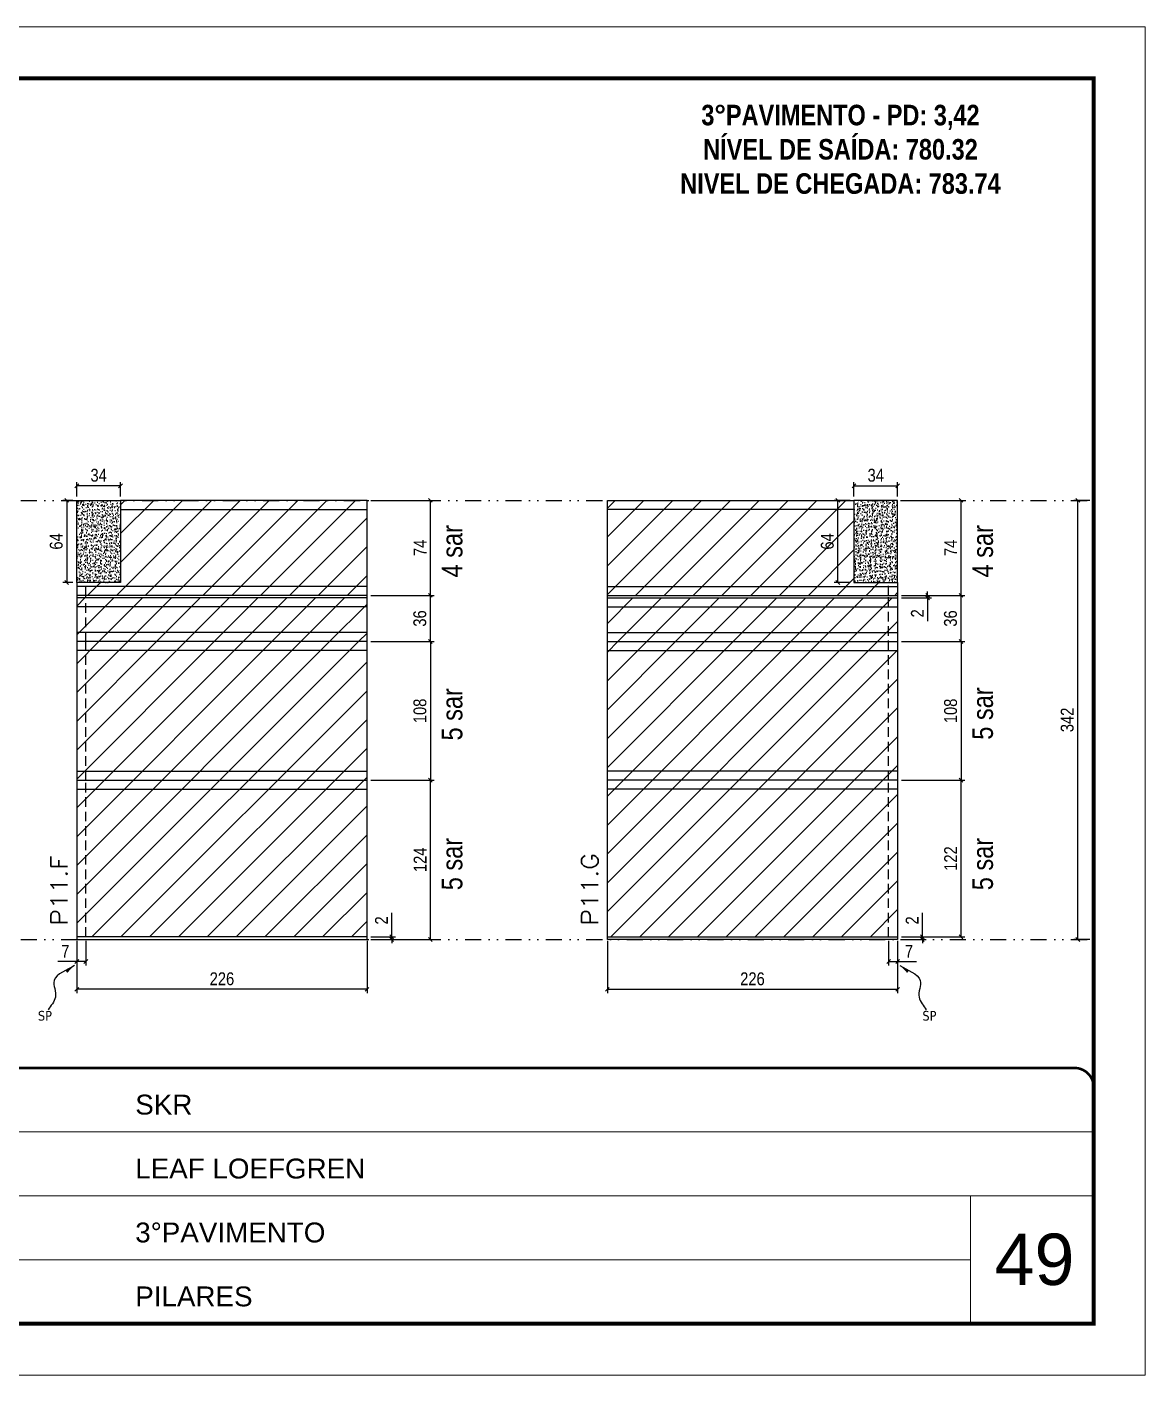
# Model space of a CAD drawing. Extents: x 14400 to 27878, y -21631 to 6985.
# Drawn here: x 15028 to 15898, y -7848 to -6798 of the extents above; entities that cross this region are included whole.
import ezdxf

# ---------------------------------------------------------------- set-up
doc = ezdxf.new("R2010")
doc.units = 0
for name, pattern in [('CONTINUO', [0]), ('DASHED', [0.75, 0.5, -0.25]), ('DIVIDE2', [0.625, 0.25, -0.125, 0, -0.125, 0, -0.125]), ('HIDDEN', [0.375, 0.25, -0.125])]:
    doc.linetypes.add(name, pattern=pattern)
for name, color, linetype, lineweight in [('CARIMBO', 255, 'Continuous', 9), ('Folhas', 255, 'Continuous', 9), ('Hachura', 251, 'Continuous', 9), ('SARRAFO DE PRESSAO', 251, 'DASHED', 9), ('Texto Seção', 7, 'Continuous', 15)]:
    doc.layers.add(name, color=color, linetype=linetype, lineweight=lineweight)
for name, color, linetype in [('COTA', 241, 'Continuous'), ('NOMENCLATURA', 7, 'Continuous'), ('Nível', 160, 'Continuous'), ('Painéis', 200, 'Continuous'), ('SARR_2.2x7', 40, 'Continuous'), ('Sarrafo de Pressão', 42, 'HIDDEN'), ('texto', 7, 'Continuous')]:
    doc.layers.add(name, color=color, linetype=linetype)
doc.styles.add('ARIAL', font='arial.ttf')
doc.styles.add('ARIAL_NARROW', font='ARIALN.TTF', dxfattribs={"height": 0.2})
doc.styles.add('COTA TECNICA', font='techl___.ttf', dxfattribs={"height": 10})
doc.styles.add('COTA TECNICA-50', font='techl___.ttf', dxfattribs={"height": 10})
doc.styles.add('REGUA-120', font='ROMANS.shx', dxfattribs={"height": 15})
doc.styles.add('ROMANC', font='techb___.ttf', dxfattribs={"height": 2.5})
doc.styles.get("Standard").update_dxf_attribs({"font": 'arial.ttf'})
doc.dimstyles.new('COTA PAINEL-50', dxfattribs={"dimtxt": 10, "dimasz": 3, "dimexe": 3, "dimexo": 3, "dimgap": 3, "dimtad": 1, "dimdec": 1, "dimzin": 12, "dimdsep": 46, "dimtxsty": 'COTA TECNICA-50', "dimblk1": 'OBLIQUE', "dimblk2": 'OBLIQUE', "dimsah": 1, "dimcen": 0.9, "dimclrd": 4, "dimclre": 4, "dimclrt": 240, "dimadec": 1, "dimazin": 3, "dimtfac": 1, "dimtdec": 1, "dimtmove": 0, "dimatfit": 3, "dimfxl": 1, "dimtolj": 1, "dimtzin": 12, "dimarcsym": 0})
doc.dimstyles.new('PAINEL', dxfattribs={"dimtxt": 10, "dimasz": 3, "dimexe": 3, "dimexo": 3, "dimgap": 3, "dimtad": 1, "dimdec": 1, "dimzin": 12, "dimdsep": 46, "dimtxsty": 'COTA TECNICA', "dimblk1": 'OBLIQUE', "dimblk2": 'OBLIQUE', "dimsah": 1, "dimcen": 0.9, "dimclrd": 4, "dimclre": 4, "dimclrt": 240, "dimadec": 1, "dimazin": 3, "dimtfac": 1, "dimtdec": 1, "dimtmove": 0, "dimatfit": 3, "dimfxl": 1, "dimtolj": 1, "dimtzin": 12, "dimarcsym": 0})
doc.dimstyles.get("Standard").update_dxf_attribs({"dimtxt": 0.18, "dimasz": 0.18, "dimexe": 0.18, "dimexo": 0.0625, "dimgap": 0.09, "dimtad": 0, "dimtih": 1, "dimtoh": 1, "dimdec": 4, "dimzin": 0, "dimdsep": 46, "dimtxsty": 'Standard', "dimcen": 0.09, "dimadec": 0, "dimazin": 0, "dimtfac": 1, "dimtdec": 4, "dimtofl": 0, "dimtmove": 0, "dimatfit": 3, "dimfxl": 1, "dimtolj": 1, "dimtzin": 0, "dimarcsym": 0})

# ---------------------------------------------------------------- blocks, each defined once
blk = doc.blocks.new('9999999999')
at = {"color": 30, "linetype": 'CONTINUO'}
for p, q in [((98564.6, 34379.6), (99584, 34379.6)), ((98564.6, 34329.8), (99488, 34329.8)), ((99584, 34329.8), (99488, 34329.8)), ((99488, 34329.8), (99488, 34230.2)), ((98564.6, 34280), (99488, 34280))]:
    blk.add_line(p, q, dxfattribs=at)
at = {"color": 30, "linetype": 'CONTINUO', "const_width": 2}
blk.add_lwpolyline([(99584, 34230.2), (99584, 34414.4, 0.414214), (99569, 34429.4), (98229, 34429.4, 0.414214), (98214, 34414.4), (98214, 34245.2, 0.414214), (98229, 34230.2), (99584, 34230.2)], format="xyb", dxfattribs=at)
at = {"layer": 'Folhas'}
blk.add_lwpolyline([(98139, 34190.2), (99624, 34190.2), (99624, 35240.2), (98139, 35240.2)], close=True, dxfattribs=at)
at = {"layer": 'Folhas', "color": 30, "const_width": 3}
blk.add_lwpolyline([(98214, 34230.2), (99584, 34230.2), (99584, 35200.2), (98214, 35200.2)], close=True, dxfattribs=at)
at = {"color": 7, "linetype": 'Continuous', "ltscale": 5, "style": 'ARIAL'}
for s, height, p in [('SKR', 15.48, (98837.7, 34393.1)), ('LEAF LOEFGREN', 15.483, (98837.7, 34343.3)), ('3°PAVIMENTO', 15.483, (98837.7, 34293.5)), ('PILARES', 15.48, (98837.7, 34243.7))]:
    blk.add_text(s, height=height, dxfattribs=at).set_placement(p)
blk = doc.blocks.new('_Oblique')
at = {"color": 0, "linetype": 'ByBlock', "lineweight": -2}
blk.add_line((-0.5, -0.5), (0.5, 0.5), dxfattribs=at)
blk = doc.blocks.new('*D1365')
at = {"layer": 'COTA', "color": 4, "lineweight": -2, "transparency": 16777216}
for p, q in [((15066.7, -7509.9), (15066.7, -7550.7)), ((15292.7, -7509.9), (15292.7, -7550.7)), ((15292.7, -7547.7), (15066.7, -7547.7))]:
    blk.add_line(p, q, dxfattribs=at)
at = {"layer": 'Defpoints', "color": 0, "transparency": 16777216}
for p in [(15066.7, -7506.9), (15292.7, -7506.9), (15066.7, -7547.7)]:
    blk.add_point(p, dxfattribs=at)
at = {"layer": 'COTA', "color": 4, "lineweight": -2, "transparency": 16777216, "xscale": 3, "yscale": 3, "zscale": 3, "rotation": 180}
blk.add_blockref('_Oblique', (15066.7, -7547.7), dxfattribs=at)
at = {"layer": 'COTA', "color": 4, "lineweight": -2, "transparency": 16777216, "xscale": 3, "yscale": 3, "zscale": 3}
blk.add_blockref('_Oblique', (15292.7, -7547.7), dxfattribs=at)
at = {"layer": 'COTA', "color": 240, "transparency": 16777216, "insert": (15179.7, -7539.6), "char_height": 10, "attachment_point": 5, "style": 'COTA TECNICA'}
blk.add_mtext('\\A1;226', dxfattribs=at)
blk = doc.blocks.new('*D1366')
at = {"layer": 'COTA', "color": 4, "lineweight": -2, "transparency": 16777216}
for p, q in [((15066.7, -7511.9), (15066.7, -7529.1)), ((15073.7, -7509.9), (15073.7, -7529.1)), ((15066.7, -7526.1), (15051.9, -7526.1)), ((15073.7, -7526.1), (15066.7, -7526.1))]:
    blk.add_line(p, q, dxfattribs=at)
at = {"layer": 'Defpoints', "color": 0, "transparency": 16777216}
for p in [(15073.7, -7506.9), (15066.7, -7508.9), (15066.7, -7526.1)]:
    blk.add_point(p, dxfattribs=at)
at = {"layer": 'COTA', "color": 4, "lineweight": -2, "transparency": 16777216, "xscale": 3, "yscale": 3, "zscale": 3, "rotation": 180}
blk.add_blockref('_Oblique', (15066.7, -7526.1), dxfattribs=at)
at = {"layer": 'COTA', "color": 4, "lineweight": -2, "transparency": 16777216, "xscale": 3, "yscale": 3, "zscale": 3}
blk.add_blockref('_Oblique', (15073.7, -7526.1), dxfattribs=at)
at = {"layer": 'COTA', "color": 240, "transparency": 16777216, "insert": (15057.8, -7518.1), "char_height": 10, "attachment_point": 5, "style": 'COTA TECNICA-50'}
blk.add_mtext('\\A1;7', dxfattribs=at)
blk = doc.blocks.new('*D1367')
at = {"layer": 'COTA', "color": 4, "lineweight": -2, "transparency": 16777216}
for p, q in [((15311.9, -7506.9), (15311.9, -7488.1)), ((15295.7, -7506.9), (15314.9, -7506.9)), ((15311.9, -7508.9), (15311.9, -7506.9)), ((15295.7, -7508.9), (15314.9, -7508.9)), ((15311.9, -7508.9), (15311.9, -7511.9))]:
    blk.add_line(p, q, dxfattribs=at)
at = {"layer": 'Defpoints', "color": 0, "transparency": 16777216}
for p in [(15292.7, -7506.9), (15292.7, -7508.9), (15311.9, -7508.9)]:
    blk.add_point(p, dxfattribs=at)
at = {"layer": 'COTA', "color": 4, "lineweight": -2, "transparency": 16777216, "xscale": 3, "yscale": 3, "zscale": 3}
for p, rotation in [((15311.9, -7506.9), 270), ((15311.9, -7508.9), 90)]:
    blk.add_blockref('_Oblique', p, dxfattribs=dict(at, rotation=rotation))
at = {"layer": 'COTA', "color": 240, "transparency": 16777216, "insert": (15303.9, -7494.1), "char_height": 10, "attachment_point": 5, "rotation": 90, "style": 'COTA TECNICA-50'}
blk.add_mtext('\\A1;2', dxfattribs=at)
blk = doc.blocks.new('*D1347')
at = {"layer": 'COTA', "color": 4, "linetype": 'ByBlock', "lineweight": -2, "transparency": 16777216}
for p, q in [((15295.7, -7384.9), (15345, -7384.9)), ((15342, -7508.9), (15342, -7384.9)), ((15295.7, -7508.9), (15345, -7508.9))]:
    blk.add_line(p, q, dxfattribs=at)
at = {"layer": 'Defpoints', "color": 0, "linetype": 'ByBlock', "transparency": 16777216}
for p in [(15292.7, -7384.9), (15342, -7384.9), (15292.7, -7508.9)]:
    blk.add_point(p, dxfattribs=at)
at = {"layer": 'COTA', "color": 4, "linetype": 'ByBlock', "lineweight": -2, "transparency": 16777216, "xscale": 3, "yscale": 3, "zscale": 3}
for p, rotation in [((15342, -7384.9), 90), ((15342, -7508.9), 270)]:
    blk.add_blockref('_Oblique', p, dxfattribs=dict(at, rotation=rotation))
at = {"layer": 'COTA', "color": 240, "linetype": 'ByBlock', "transparency": 16777216, "insert": (15334, -7446.9), "char_height": 10, "attachment_point": 5, "rotation": 90, "style": 'COTA TECNICA'}
blk.add_mtext('\\A1;124', dxfattribs=at)
blk = doc.blocks.new('*D1348')
at = {"layer": 'COTA', "color": 4, "linetype": 'ByBlock', "lineweight": -2, "transparency": 16777216}
for p, q in [((15295.7, -7384.9), (15345, -7384.9)), ((15342, -7508.9), (15342, -7384.9)), ((15295.7, -7508.9), (15345, -7508.9))]:
    blk.add_line(p, q, dxfattribs=at)
at = {"layer": 'Defpoints', "color": 0, "linetype": 'ByBlock', "transparency": 16777216}
for p in [(15292.7, -7384.9), (15342, -7384.9), (15292.7, -7508.9)]:
    blk.add_point(p, dxfattribs=at)
at = {"layer": 'COTA', "color": 4, "linetype": 'ByBlock', "lineweight": -2, "transparency": 16777216, "xscale": 3, "yscale": 3, "zscale": 3}
for p, rotation in [((15342, -7384.9), 90), ((15342, -7508.9), 270)]:
    blk.add_blockref('_Oblique', p, dxfattribs=dict(at, rotation=rotation))
at = {"layer": 'COTA', "color": 240, "linetype": 'ByBlock', "transparency": 16777216, "insert": (15334, -7446.9), "char_height": 10, "attachment_point": 5, "rotation": 90, "style": 'COTA TECNICA'}
blk.add_mtext('\\A1;124', dxfattribs=at)
blk = doc.blocks.new('*D1357')
at = {"layer": 'COTA', "color": 4, "lineweight": -2, "transparency": 16777216}
for p, q in [((15063.7, -7166.9), (15055.8, -7166.9)), ((15058.8, -7166.9), (15058.8, -7230.9)), ((15063.7, -7230.9), (15055.8, -7230.9))]:
    blk.add_line(p, q, dxfattribs=at)
at = {"layer": 'Defpoints', "color": 0, "transparency": 16777216}
for p in [(15066.7, -7166.9), (15058.8, -7230.9), (15066.7, -7230.9)]:
    blk.add_point(p, dxfattribs=at)
at = {"layer": 'COTA', "color": 4, "lineweight": -2, "transparency": 16777216, "xscale": 3, "yscale": 3, "zscale": 3}
for p, rotation in [((15058.8, -7166.9), 90), ((15058.8, -7230.9), 270)]:
    blk.add_blockref('_Oblique', p, dxfattribs=dict(at, rotation=rotation))
at = {"layer": 'COTA', "color": 240, "transparency": 16777216, "insert": (15050.7, -7198.9), "char_height": 10, "attachment_point": 5, "rotation": 90, "style": 'COTA TECNICA'}
blk.add_mtext('\\A1;64', dxfattribs=at)
blk = doc.blocks.new('*D1358')
at = {"layer": 'COTA', "color": 4, "lineweight": -2, "transparency": 16777216}
for p, q in [((15066.7, -7163.9), (15066.7, -7152.6)), ((15100.7, -7155.6), (15066.7, -7155.6)), ((15100.7, -7163.9), (15100.7, -7152.6))]:
    blk.add_line(p, q, dxfattribs=at)
at = {"layer": 'Defpoints', "color": 0, "transparency": 16777216}
for p in [(15066.7, -7155.6), (15066.7, -7166.9), (15100.7, -7166.9)]:
    blk.add_point(p, dxfattribs=at)
at = {"layer": 'COTA', "color": 4, "lineweight": -2, "transparency": 16777216, "xscale": 3, "yscale": 3, "zscale": 3, "rotation": 180}
blk.add_blockref('_Oblique', (15066.7, -7155.6), dxfattribs=at)
at = {"layer": 'COTA', "color": 4, "lineweight": -2, "transparency": 16777216, "xscale": 3, "yscale": 3, "zscale": 3}
blk.add_blockref('_Oblique', (15100.7, -7155.6), dxfattribs=at)
at = {"layer": 'COTA', "color": 240, "transparency": 16777216, "insert": (15083.7, -7147.4), "char_height": 10, "attachment_point": 5, "style": 'COTA TECNICA'}
blk.add_mtext('\\A1;34', dxfattribs=at)
blk = doc.blocks.new('*D1359')
at = {"layer": 'COTA', "color": 4, "lineweight": -2, "transparency": 16777216}
for p, q in [((15479.8, -7509.9), (15479.8, -7550.7)), ((15705.8, -7509.9), (15705.8, -7550.7)), ((15479.8, -7547.7), (15705.8, -7547.7))]:
    blk.add_line(p, q, dxfattribs=at)
at = {"layer": 'Defpoints', "color": 0, "transparency": 16777216}
for p in [(15479.8, -7506.9), (15705.8, -7506.9), (15705.8, -7547.7)]:
    blk.add_point(p, dxfattribs=at)
at = {"layer": 'COTA', "color": 4, "lineweight": -2, "transparency": 16777216, "xscale": 3, "yscale": 3, "zscale": 3, "rotation": 180}
blk.add_blockref('_Oblique', (15479.8, -7547.7), dxfattribs=at)
at = {"layer": 'COTA', "color": 4, "lineweight": -2, "transparency": 16777216, "xscale": 3, "yscale": 3, "zscale": 3}
blk.add_blockref('_Oblique', (15705.8, -7547.7), dxfattribs=at)
at = {"layer": 'COTA', "color": 240, "transparency": 16777216, "insert": (15592.8, -7539.6), "char_height": 10, "attachment_point": 5, "style": 'COTA TECNICA'}
blk.add_mtext('\\A1;226', dxfattribs=at)
blk = doc.blocks.new('*D1360')
at = {"layer": 'COTA', "color": 4, "lineweight": -2, "transparency": 16777216}
for p, q in [((15698.8, -7509.9), (15698.8, -7529.1)), ((15705.8, -7511.9), (15705.8, -7529.1)), ((15698.8, -7526.1), (15705.8, -7526.1)), ((15705.8, -7526.1), (15720.5, -7526.1))]:
    blk.add_line(p, q, dxfattribs=at)
at = {"layer": 'Defpoints', "color": 0, "transparency": 16777216}
for p in [(15698.8, -7506.9), (15705.8, -7508.9), (15705.8, -7526.1)]:
    blk.add_point(p, dxfattribs=at)
at = {"layer": 'COTA', "color": 4, "lineweight": -2, "transparency": 16777216, "xscale": 3, "yscale": 3, "zscale": 3, "rotation": 180}
blk.add_blockref('_Oblique', (15698.8, -7526.1), dxfattribs=at)
at = {"layer": 'COTA', "color": 4, "lineweight": -2, "transparency": 16777216, "xscale": 3, "yscale": 3, "zscale": 3}
blk.add_blockref('_Oblique', (15705.8, -7526.1), dxfattribs=at)
at = {"layer": 'COTA', "color": 240, "transparency": 16777216, "insert": (15714.7, -7518.1), "char_height": 10, "attachment_point": 5, "style": 'COTA TECNICA-50'}
blk.add_mtext('\\A1;7', dxfattribs=at)
blk = doc.blocks.new('*D1361')
at = {"layer": 'COTA', "color": 4, "lineweight": -2, "transparency": 16777216}
for p, q in [((15725.1, -7506.9), (15725.1, -7488.1)), ((15708.8, -7506.9), (15728.1, -7506.9)), ((15725.1, -7508.9), (15725.1, -7506.9)), ((15708.8, -7508.9), (15728.1, -7508.9)), ((15725.1, -7508.9), (15725.1, -7511.9))]:
    blk.add_line(p, q, dxfattribs=at)
at = {"layer": 'Defpoints', "color": 0, "transparency": 16777216}
for p in [(15705.8, -7506.9), (15705.8, -7508.9), (15725.1, -7508.9)]:
    blk.add_point(p, dxfattribs=at)
at = {"layer": 'COTA', "color": 4, "lineweight": -2, "transparency": 16777216, "xscale": 3, "yscale": 3, "zscale": 3}
for p, rotation in [((15725.1, -7506.9), 270), ((15725.1, -7508.9), 90)]:
    blk.add_blockref('_Oblique', p, dxfattribs=dict(at, rotation=rotation))
at = {"layer": 'COTA', "color": 240, "transparency": 16777216, "insert": (15717.1, -7494.1), "char_height": 10, "attachment_point": 5, "rotation": 90, "style": 'COTA TECNICA-50'}
blk.add_mtext('\\A1;2', dxfattribs=at)
blk = doc.blocks.new('*D1362')
at = {"layer": 'COTA', "color": 4, "lineweight": -2, "transparency": 16777216}
for p, q in [((15671.8, -7163.9), (15671.8, -7152.6)), ((15671.8, -7155.6), (15705.8, -7155.6)), ((15705.8, -7163.9), (15705.8, -7152.6))]:
    blk.add_line(p, q, dxfattribs=at)
at = {"layer": 'Defpoints', "color": 0, "transparency": 16777216}
for p in [(15705.8, -7155.6), (15671.8, -7166.9), (15705.8, -7166.9)]:
    blk.add_point(p, dxfattribs=at)
at = {"layer": 'COTA', "color": 4, "lineweight": -2, "transparency": 16777216, "xscale": 3, "yscale": 3, "zscale": 3, "rotation": 180}
blk.add_blockref('_Oblique', (15671.8, -7155.6), dxfattribs=at)
at = {"layer": 'COTA', "color": 4, "lineweight": -2, "transparency": 16777216, "xscale": 3, "yscale": 3, "zscale": 3}
blk.add_blockref('_Oblique', (15705.8, -7155.6), dxfattribs=at)
at = {"layer": 'COTA', "color": 240, "transparency": 16777216, "insert": (15688.8, -7147.4), "char_height": 10, "attachment_point": 5, "style": 'COTA TECNICA'}
blk.add_mtext('\\A1;34', dxfattribs=at)
blk = doc.blocks.new('*D1363')
at = {"layer": 'COTA', "color": 4, "lineweight": -2, "transparency": 16777216}
for p, q in [((15708.8, -7384.9), (15758.2, -7384.9)), ((15755.2, -7506.9), (15755.2, -7384.9)), ((15708.8, -7506.9), (15758.2, -7506.9))]:
    blk.add_line(p, q, dxfattribs=at)
at = {"layer": 'Defpoints', "color": 0, "transparency": 16777216}
for p in [(15705.8, -7384.9), (15755.2, -7384.9), (15705.8, -7506.9)]:
    blk.add_point(p, dxfattribs=at)
at = {"layer": 'COTA', "color": 4, "lineweight": -2, "transparency": 16777216, "xscale": 3, "yscale": 3, "zscale": 3}
for p, rotation in [((15755.2, -7384.9), 90), ((15755.2, -7506.9), 270)]:
    blk.add_blockref('_Oblique', p, dxfattribs=dict(at, rotation=rotation))
at = {"layer": 'COTA', "color": 240, "transparency": 16777216, "insert": (15747.1, -7445.9), "char_height": 10, "attachment_point": 5, "rotation": 90, "style": 'COTA TECNICA'}
blk.add_mtext('\\A1;122', dxfattribs=at)
blk = doc.blocks.new('*D1364')
at = {"layer": 'COTA', "color": 4, "lineweight": -2, "transparency": 16777216}
for p, q in [((15668.8, -7166.9), (15656.3, -7166.9)), ((15659.3, -7230.9), (15659.3, -7166.9)), ((15668.8, -7230.9), (15656.3, -7230.9))]:
    blk.add_line(p, q, dxfattribs=at)
at = {"layer": 'Defpoints', "color": 0, "transparency": 16777216}
for p in [(15659.3, -7166.9), (15671.8, -7166.9), (15671.8, -7230.9)]:
    blk.add_point(p, dxfattribs=at)
at = {"layer": 'COTA', "color": 4, "lineweight": -2, "transparency": 16777216, "xscale": 3, "yscale": 3, "zscale": 3}
for p, rotation in [((15659.3, -7166.9), 90), ((15659.3, -7230.9), 270)]:
    blk.add_blockref('_Oblique', p, dxfattribs=dict(at, rotation=rotation))
at = {"layer": 'COTA', "color": 240, "transparency": 16777216, "insert": (15651.1, -7198.9), "char_height": 10, "attachment_point": 5, "rotation": 90, "style": 'COTA TECNICA'}
blk.add_mtext('\\A1;64', dxfattribs=at)
blk = doc.blocks.new('*D1370')
at = {"layer": 'COTA', "color": 4, "lineweight": -2, "transparency": 16777216}
for p, q in [((15708.8, -7240.9), (15758.2, -7240.9)), ((15755.2, -7276.9), (15755.2, -7240.9)), ((15708.8, -7276.9), (15758.2, -7276.9))]:
    blk.add_line(p, q, dxfattribs=at)
at = {"layer": 'Defpoints', "color": 0, "transparency": 16777216}
for p in [(15705.8, -7240.9), (15755.2, -7240.9), (15705.8, -7276.9)]:
    blk.add_point(p, dxfattribs=at)
at = {"layer": 'COTA', "color": 4, "lineweight": -2, "transparency": 16777216, "xscale": 3, "yscale": 3, "zscale": 3}
for p, rotation in [((15755.2, -7240.9), 90), ((15755.2, -7276.9), 270)]:
    blk.add_blockref('_Oblique', p, dxfattribs=dict(at, rotation=rotation))
at = {"layer": 'COTA', "color": 240, "transparency": 16777216, "insert": (15747, -7258.9), "char_height": 10, "attachment_point": 5, "rotation": 90, "style": 'COTA TECNICA'}
blk.add_mtext('\\A1;36', dxfattribs=at)
blk = doc.blocks.new('*D1371')
at = {"layer": 'COTA', "color": 4, "lineweight": -2, "transparency": 16777216}
for p, q in [((15295.7, -7166.9), (15345, -7166.9)), ((15342, -7240.9), (15342, -7166.9)), ((15295.7, -7240.9), (15345, -7240.9))]:
    blk.add_line(p, q, dxfattribs=at)
at = {"layer": 'Defpoints', "color": 0, "transparency": 16777216}
for p in [(15292.7, -7166.9), (15342, -7166.9), (15292.7, -7240.9)]:
    blk.add_point(p, dxfattribs=at)
at = {"layer": 'COTA', "color": 4, "lineweight": -2, "transparency": 16777216, "xscale": 3, "yscale": 3, "zscale": 3}
for p, rotation in [((15342, -7166.9), 90), ((15342, -7240.9), 270)]:
    blk.add_blockref('_Oblique', p, dxfattribs=dict(at, rotation=rotation))
at = {"layer": 'COTA', "color": 240, "transparency": 16777216, "insert": (15334, -7203.9), "char_height": 10, "attachment_point": 5, "rotation": 90, "style": 'COTA TECNICA'}
blk.add_mtext('\\A1;74', dxfattribs=at)
blk = doc.blocks.new('*D1375')
at = {"layer": 'COTA', "color": 4, "lineweight": -2, "transparency": 16777216}
for p, q in [((15295.7, -7276.9), (15345, -7276.9)), ((15342, -7276.9), (15342, -7384.9)), ((15295.7, -7384.9), (15345, -7384.9))]:
    blk.add_line(p, q, dxfattribs=at)
at = {"layer": 'Defpoints', "color": 0, "transparency": 16777216}
for p in [(15292.7, -7276.9), (15292.7, -7384.9), (15342, -7384.9)]:
    blk.add_point(p, dxfattribs=at)
at = {"layer": 'COTA', "color": 4, "lineweight": -2, "transparency": 16777216, "xscale": 3, "yscale": 3, "zscale": 3}
for p, rotation in [((15342, -7276.9), 90), ((15342, -7384.9), 270)]:
    blk.add_blockref('_Oblique', p, dxfattribs=dict(at, rotation=rotation))
at = {"layer": 'COTA', "color": 240, "transparency": 16777216, "insert": (15333.9, -7330.9), "char_height": 10, "attachment_point": 5, "rotation": 90, "style": 'COTA TECNICA'}
blk.add_mtext('\\A1;108', dxfattribs=at)
blk = doc.blocks.new('*D1376')
at = {"layer": 'COTA', "color": 4, "lineweight": -2, "transparency": 16777216}
for p, q in [((15708.8, -7276.9), (15758.2, -7276.9)), ((15755.2, -7276.9), (15755.2, -7384.9)), ((15708.8, -7384.9), (15758.2, -7384.9))]:
    blk.add_line(p, q, dxfattribs=at)
at = {"layer": 'Defpoints', "color": 0, "transparency": 16777216}
for p in [(15705.8, -7276.9), (15705.8, -7384.9), (15755.2, -7384.9)]:
    blk.add_point(p, dxfattribs=at)
at = {"layer": 'COTA', "color": 4, "lineweight": -2, "transparency": 16777216, "xscale": 3, "yscale": 3, "zscale": 3}
for p, rotation in [((15755.2, -7276.9), 90), ((15755.2, -7384.9), 270)]:
    blk.add_blockref('_Oblique', p, dxfattribs=dict(at, rotation=rotation))
at = {"layer": 'COTA', "color": 240, "transparency": 16777216, "insert": (15747.1, -7330.9), "char_height": 10, "attachment_point": 5, "rotation": 90, "style": 'COTA TECNICA'}
blk.add_mtext('\\A1;108', dxfattribs=at)
blk = doc.blocks.new('*D2089')
at = {"layer": 'COTA', "color": 4, "lineweight": -2, "transparency": 16777216}
for p, q in [((15855.5, -7166.9), (15843.1, -7166.9)), ((15846.1, -7508.9), (15846.1, -7166.9)), ((15855.5, -7508.9), (15843.1, -7508.9))]:
    blk.add_line(p, q, dxfattribs=at)
at = {"layer": 'Defpoints', "color": 0, "transparency": 16777216}
for p in [(15846.1, -7166.9), (15858.5, -7166.9), (15858.5, -7508.9)]:
    blk.add_point(p, dxfattribs=at)
at = {"layer": 'COTA', "color": 4, "lineweight": -2, "transparency": 16777216, "xscale": 3, "yscale": 3, "zscale": 3}
for p, rotation in [((15846.1, -7166.9), 90), ((15846.1, -7508.9), 270)]:
    blk.add_blockref('_Oblique', p, dxfattribs=dict(at, rotation=rotation))
at = {"layer": 'COTA', "color": 240, "transparency": 16777216, "insert": (15837.9, -7337.9), "char_height": 10, "attachment_point": 5, "rotation": 90, "style": 'COTA TECNICA'}
blk.add_mtext('\\A1;342', dxfattribs=at)
blk = doc.blocks.new('*D2090')
at = {"layer": 'COTA', "color": 4, "lineweight": -2, "transparency": 16777216}
for p, q in [((15295.7, -7240.9), (15345, -7240.9)), ((15342, -7276.9), (15342, -7240.9)), ((15295.7, -7276.9), (15345, -7276.9))]:
    blk.add_line(p, q, dxfattribs=at)
at = {"layer": 'Defpoints', "color": 0, "transparency": 16777216}
for p in [(15292.7, -7240.9), (15342, -7240.9), (15292.7, -7276.9)]:
    blk.add_point(p, dxfattribs=at)
at = {"layer": 'COTA', "color": 4, "lineweight": -2, "transparency": 16777216, "xscale": 3, "yscale": 3, "zscale": 3}
for p, rotation in [((15342, -7240.9), 90), ((15342, -7276.9), 270)]:
    blk.add_blockref('_Oblique', p, dxfattribs=dict(at, rotation=rotation))
at = {"layer": 'COTA', "color": 240, "transparency": 16777216, "insert": (15333.8, -7258.9), "char_height": 10, "attachment_point": 5, "rotation": 90, "style": 'COTA TECNICA'}
blk.add_mtext('\\A1;36', dxfattribs=at)
blk = doc.blocks.new('*D2091')
at = {"layer": 'COTA', "color": 4, "lineweight": -2, "transparency": 16777216}
for p, q in [((15708.8, -7166.9), (15758.2, -7166.9)), ((15755.2, -7240.9), (15755.2, -7166.9)), ((15708.8, -7240.9), (15758.2, -7240.9))]:
    blk.add_line(p, q, dxfattribs=at)
at = {"layer": 'Defpoints', "color": 0, "transparency": 16777216}
for p in [(15705.8, -7166.9), (15755.2, -7166.9), (15705.8, -7240.9)]:
    blk.add_point(p, dxfattribs=at)
at = {"layer": 'COTA', "color": 4, "lineweight": -2, "transparency": 16777216, "xscale": 3, "yscale": 3, "zscale": 3}
for p, rotation in [((15755.2, -7166.9), 90), ((15755.2, -7240.9), 270)]:
    blk.add_blockref('_Oblique', p, dxfattribs=dict(at, rotation=rotation))
at = {"layer": 'COTA', "color": 240, "transparency": 16777216, "insert": (15747.1, -7203.9), "char_height": 10, "attachment_point": 5, "rotation": 90, "style": 'COTA TECNICA'}
blk.add_mtext('\\A1;74', dxfattribs=at)
blk = doc.blocks.new('*D2326')
at = {"layer": 'COTA', "color": 4, "lineweight": -2, "transparency": 16777216}
for p, q in [((15708.8, -7240.9), (15732.2, -7240.9)), ((15708.8, -7242.9), (15732.2, -7242.9)), ((15729.2, -7240.9), (15729.2, -7237.9)), ((15729.2, -7240.9), (15729.2, -7242.9)), ((15729.2, -7242.9), (15729.2, -7261))]:
    blk.add_line(p, q, dxfattribs=at)
at = {"layer": 'Defpoints', "color": 0, "transparency": 16777216}
for p in [(15705.8, -7240.9), (15705.8, -7242.9), (15729.2, -7242.9)]:
    blk.add_point(p, dxfattribs=at)
at = {"layer": 'COTA', "color": 4, "lineweight": -2, "transparency": 16777216, "xscale": 3, "yscale": 3, "zscale": 3}
for p, rotation in [((15729.2, -7240.9), 270), ((15729.2, -7242.9), 90)]:
    blk.add_blockref('_Oblique', p, dxfattribs=dict(at, rotation=rotation))
at = {"layer": 'COTA', "color": 240, "transparency": 16777216, "insert": (15721.2, -7254.9), "char_height": 10, "attachment_point": 5, "rotation": 90, "style": 'COTA TECNICA'}
blk.add_mtext('\\A1;2', dxfattribs=at)

msp = doc.modelspace()

# ---------------------------------------------------------------- hatches: boundary and pattern name
at = {"layer": 'COTA'}
h = msp.add_hatch(dxfattribs=at)
h.set_pattern_fill('AR-CONC', color=256, scale=0.03)
h.set_pattern_definition([(50, (-4360.7104, -6885.4506), (5.4655401, -0.4781726), [0.5715, -6.2865]), (355, (-4360.7104, -6885.4506), (-1.0573026, 5.7317054), [0.4572, -5.0292175]), (100.451445, (-4360.255, -6885.4905), (4.4082374, 5.2535326), [0.4857003, -5.3427073]), (46.1842, (-4360.7104, -6883.9266), (8.1323712, -1.2612698), [0.85725, -9.42975]), (96.635558, (-4360.033, -6884.032), (7.122124, 7.4227837), [0.7285507, -8.0140682]), (351.18415, (-4360.71, -6883.927), (7.122124, 7.4227837), [0.685799, -7.543792]), (21, (-4359.9484, -6884.3076), (4.5484317, -3.0679559), [0.5715, -6.2865]), (326, (-4359.9484, -6884.3076), (1.8540609, 5.525639), [0.4572, -5.0292]), (71.451445, (-4359.5693, -6884.5633), (6.4024926, 2.457683), [0.4857003, -5.3426981]), (37.5, (-4360.7104, -6885.4506), (0.0926581, 2.53665117), [0, -4.96824, 0, -5.1054, 0, -5.04825]), (7.5, (-4360.7104, -6885.4506), (2.00458988, 3.00541724), [0, -2.91084, 0, -4.85394, 0, -1.92405]), (327.5, (-4362.4096, -6885.4506), (4.06771786, -0.17186232), [0, -1.905, 0, -5.9436, 0, -7.8867]), (317.5, (-4363.1716, -6885.4506), (4.44387544, 0.7627947), [0, -2.4765, 0, -3.94716, 0, -5.6007])])
h.paths.add_polyline_path([(15100.66, -7166.89), (15066.66, -7166.89), (15066.66, -7230.89), (15100.66, -7230.89)])
h = msp.add_hatch(dxfattribs=at)
h.set_pattern_fill('AR-CONC', color=256, scale=0.03)
h.set_pattern_definition([(50, (-3951.5596, -6885.4506), (5.4655401, -0.4781726), [0.5715, -6.2865]), (355, (-3951.5596, -6885.4506), (-1.0573026, 5.7317054), [0.4572, -5.0292175]), (100.451445, (-3951.104, -6885.4905), (4.4082374, 5.2535326), [0.4857003, -5.3427073]), (46.1842, (-3951.5596, -6883.9266), (8.1323712, -1.2612698), [0.85725, -9.42975]), (96.635558, (-3950.882, -6884.032), (7.122124, 7.4227837), [0.7285507, -8.0140682]), (351.18415, (-3951.5596, -6883.927), (7.122124, 7.4227837), [0.685799, -7.543792]), (21, (-3950.7976, -6884.3076), (4.5484317, -3.0679559), [0.5715, -6.2865]), (326, (-3950.7976, -6884.3076), (1.8540609, 5.525639), [0.4572, -5.0292]), (71.451445, (-3950.4185, -6884.5633), (6.4024926, 2.457683), [0.4857003, -5.3426981]), (37.5, (-3951.5596, -6885.4506), (0.0926581, 2.53665117), [0, -4.96824, 0, -5.1054, 0, -5.04825]), (7.5, (-3951.5596, -6885.4506), (2.00458988, 3.00541724), [0, -2.91084, 0, -4.85394, 0, -1.92405]), (327.5, (-3953.2588, -6885.4506), (4.06771786, -0.17186232), [0, -1.905, 0, -5.9436, 0, -7.8867]), (317.5, (-3954.021, -6885.4506), (4.44387544, 0.7627947), [0, -2.4765, 0, -3.94716, 0, -5.6007])])
h.paths.add_polyline_path([(15671.81, -7230.89), (15705.81, -7230.89), (15705.81, -7166.89), (15671.81, -7166.89)])
at = {"layer": 'Hachura'}
h = msp.add_hatch(dxfattribs=at)
h.set_pattern_fill('ANSI31', color=256, scale=5)
h.paths.add_polyline_path([(14711.01, -7230.89), (14589.01, -7230.89), (14589.01, -7306.89), (14711.01, -7306.89)])
h.paths.add_polyline_path([(14849.01, -7306.89), (14849.01, -7230.89), (14711.01, -7230.89), (14711.01, -7306.89)])
h.paths.add_polyline_path([(14849.01, -7384.89), (14849.01, -7306.89), (14711.01, -7306.89), (14711.01, -7384.89)])
h.paths.add_polyline_path([(14589.01, -7306.89), (14589.01, -7384.89), (14711.01, -7384.89), (14711.01, -7306.89)])
h.paths.add_polyline_path([(14589.01, -7384.89), (14589.01, -7506.89), (14711.01, -7506.89), (14711.01, -7384.89)])
h.paths.add_polyline_path([(14849.01, -7506.89), (14849.01, -7384.89), (14711.01, -7384.89), (14711.01, -7506.89)])
h.paths.add_polyline_path([(15066.66, -7384.89), (15066.66, -7506.89), (15292.66, -7506.89), (15292.66, -7384.89)])
h.paths.add_polyline_path([(15066.66, -7276.89), (15066.66, -7384.89), (15292.66, -7384.89), (15292.66, -7276.89)])
h.paths.add_polyline_path([(15100.66, -7166.89), (15100.66, -7230.89), (15066.66, -7230.89), (15066.66, -7240.89), (15292.66, -7240.89), (15292.66, -7166.89)])
h.paths.add_polyline_path([(15705.81, -7240.89), (15705.81, -7230.89), (15671.81, -7230.89), (15671.81, -7166.89), (15479.81, -7166.89), (15479.81, -7240.89)])
h.paths.add_polyline_path([(15705.81, -7384.89), (15705.81, -7276.89), (15479.81, -7276.89), (15479.81, -7384.89)])
h.paths.add_polyline_path([(15479.81, -7384.89), (15479.81, -7506.89), (15705.81, -7506.89), (15705.81, -7384.89)])
h = msp.add_hatch(dxfattribs=at)
h.set_pattern_fill('ANSI31', color=256, scale=5)
h.paths.add_polyline_path([(15292.66, -7242.89), (15066.66, -7242.89), (15066.66, -7276.89), (15292.66, -7276.89)])
h.paths.add_polyline_path([(15705.81, -7242.89), (15479.81, -7242.89), (15479.81, -7276.89), (15705.81, -7276.89)])

# ---------------------------------------------------------------- linework, layer by layer
at = {"layer": 'COTA'}
for p, q in [((15066.66, -7230.89), (15066.66, -7166.89)), ((15066.66, -7166.89), (15100.66, -7166.89)), ((15705.81, -7166.89), (15671.81, -7166.89)), ((15705.81, -7230.89), (15705.81, -7166.89))]:
    msp.add_line(p, q, dxfattribs=at)
at = {"layer": 'Nível', "color": 4, "linetype": 'DIVIDE2', "ltscale": 50}
for p, q in [((14488.47, -7166.89), (15858.47, -7166.89)), ((14488.47, -7508.89), (15858.47, -7508.89))]:
    msp.add_line(p, q, dxfattribs=at)
at = {"layer": 'Painéis'}
for p, q in [((15292.66, -7166.89), (15100.66, -7166.89)), ((15100.66, -7166.89), (15100.66, -7230.89)), ((15292.66, -7506.89), (15292.66, -7166.89)), ((15479.81, -7506.89), (15479.81, -7166.89)), ((15479.81, -7166.89), (15671.81, -7166.89)), ((15671.81, -7166.89), (15671.81, -7230.89)), ((15066.66, -7230.89), (15066.66, -7506.89)), ((15100.66, -7230.89), (15066.66, -7230.89)), ((15671.81, -7230.89), (15705.81, -7230.89)), ((15705.81, -7230.89), (15705.81, -7506.89)), ((15292.66, -7240.89), (15066.66, -7240.89)), ((15292.66, -7242.89), (15066.66, -7242.89)), ((15479.81, -7240.89), (15705.81, -7240.89)), ((15479.81, -7242.89), (15705.81, -7242.89)), ((15292.66, -7276.89), (15066.66, -7276.89)), ((15479.81, -7276.89), (15705.81, -7276.89)), ((15066.66, -7384.89), (15292.66, -7384.89)), ((15705.81, -7384.89), (15479.81, -7384.89))]:
    msp.add_line(p, q, dxfattribs=at)
for points in [[(15292.66, -7506.89), (15066.66, -7506.89), (15066.66, -7508.89), (15292.66, -7508.89)], [(15479.81, -7506.89), (15705.81, -7506.89), (15705.81, -7508.89), (15479.81, -7508.89)]]:
    msp.add_lwpolyline(points, close=True, dxfattribs=at)
at = {"layer": 'SARR_2.2x7'}
for p, q in [((15100.66, -7173.89), (15292.66, -7173.89)), ((15671.81, -7173.89), (15479.81, -7173.89)), ((15292.66, -7233.89), (15066.66, -7233.89)), ((15479.81, -7233.89), (15705.81, -7233.89)), ((15292.66, -7249.89), (15066.66, -7249.89)), ((15479.81, -7249.89), (15705.81, -7249.89)), ((15292.66, -7269.89), (15066.66, -7269.89)), ((15479.81, -7269.89), (15705.81, -7269.89)), ((15292.66, -7283.89), (15066.66, -7283.89)), ((15479.81, -7283.89), (15705.81, -7283.89)), ((15066.66, -7377.89), (15292.66, -7377.89)), ((15705.81, -7377.89), (15479.81, -7377.89)), ((15066.66, -7391.89), (15292.66, -7391.89)), ((15705.81, -7391.89), (15479.81, -7391.89))]:
    msp.add_line(p, q, dxfattribs=at)
at = {"layer": 'Sarrafo de Pressão', "ltscale": 30}
for p, q in [((15073.66, -7240.89), (15073.66, -7230.89)), ((15698.81, -7240.89), (15698.81, -7230.89)), ((15073.66, -7276.89), (15073.66, -7240.89)), ((15698.81, -7384.89), (15698.81, -7240.89)), ((15073.66, -7384.89), (15073.66, -7276.89)), ((15073.66, -7506.89), (15073.66, -7384.89)), ((15698.81, -7506.89), (15698.81, -7384.89))]:
    msp.add_line(p, q, dxfattribs=at)

# ---------------------------------------------------------------- block references
at = {"layer": 'SARRAFO DE PRESSAO', "color": 6, "linetype": 'ByBlock'}
msp.add_blockref('9999999999', (-83725.51, -42038.38), dxfattribs=at)

# ---------------------------------------------------------------- texts
at = {"layer": 'CARIMBO', "style": 'ARIAL'}
msp.add_text('49', height=40, dxfattribs=at).set_placement((15781.33, -7778.03))
at = {"layer": 'NOMENCLATURA', "style": 'ARIAL_NARROW'}
for s, p in [('4 sar', (15366.9, -7226.91)), ('4 sar', (15780.05, -7226.91)), ('5 sar', (15366.9, -7353.91)), ('5 sar', (15780.05, -7353.33)), ('5 sar', (15366.9, -7470.57)), ('5 sar', (15780.05, -7470.57))]:
    msp.add_text(s, height=16, rotation=90, dxfattribs=at).set_placement(p)
at = {"layer": 'NOMENCLATURA', "color": 2, "insert": (15661.31, -6832.11), "char_height": 16, "attachment_point": 2, "style": 'ROMANC'}
msp.add_mtext_dynamic_manual_height_columns('\\P3°PAVIMENTO - PD: 3,42\\PNÍVEL DE SAÍDA: 780.32\\PNIVEL DE CHEGADA: 783.74', width=432.3511, gutter_width=1, heights=[0], dxfattribs=at)
at = {"layer": 'texto', "color": 0, "char_height": 7.5, "attachment_point": 5}
for insert in [(15041.88, -7568.38), (15730.59, -7568.38)]:
    msp.add_mtext('{\\fTahoma|b0|i0|c0|p34;\\C4;SP}', dxfattribs=dict(at, insert=insert))
at = {"layer": 'Texto Seção', "style": 'REGUA-120', "width": 1.1}
for s, p in [('P11.F', (15059.41, -7498.13)), ('P11.G', (15472.56, -7498.13))]:
    msp.add_text(s, height=13, rotation=90, dxfattribs=at).set_placement(p)

# ---------------------------------------------------------------- dimensions: what is measured, and where the dimension line sits
at = {"layer": 'COTA'}
for base, p1, p2, dimstyle, picture, middle in [((15066.66, -7155.65), (15100.66, -7166.89), (15066.66, -7166.89), 'PAINEL', '*D1358', (15083.66, -7147.43)), ((15705.81, -7526.13), (15698.81, -7506.89), (15705.81, -7508.89), 'COTA PAINEL-50', '*D1360', (15714.68, -7518.06))]:
    dim = msp.add_linear_dim(base=base, p1=p1, p2=p2, dimstyle=dimstyle, dxfattribs=at)
    dim.commit()
    dim.dimension.update_dxf_attribs({"geometry": picture, "text_midpoint": middle})
for base, p1, p2, angle, dimstyle, picture, middle in [((15705.81, -7155.65), (15671.81, -7166.89), (15705.81, -7166.89), 180, 'PAINEL', '*D1362', (15688.81, -7147.43)), ((15058.8, -7230.89), (15066.66, -7166.89), (15066.66, -7230.89), 90, 'PAINEL', '*D1357', (15050.69, -7198.89)), ((15342.03, -7166.89), (15292.66, -7240.89), (15292.66, -7166.89), 90, 'PAINEL', '*D1371', (15333.95, -7203.89)), ((15659.25, -7166.89), (15671.81, -7230.89), (15671.81, -7166.89), 90, 'PAINEL', '*D1364', (15651.15, -7198.89)), ((15755.18, -7166.89), (15705.81, -7240.89), (15705.81, -7166.89), 90, 'PAINEL', '*D2091', (15747.1, -7203.89)), ((15846.09, -7166.89), (15858.47, -7508.89), (15858.47, -7166.89), 90, 'PAINEL', '*D2089', (15837.87, -7337.89)), ((15342.03, -7240.89), (15292.66, -7276.89), (15292.66, -7240.89), 90, 'PAINEL', '*D2090', (15333.81, -7258.89)), ((15729.16, -7242.89), (15705.81, -7240.89), (15705.81, -7242.89), 90, 'PAINEL', '*D2326', (15721.16, -7254.95)), ((15755.18, -7240.89), (15705.81, -7276.89), (15705.81, -7240.89), 90, 'PAINEL', '*D1370', (15746.96, -7258.89)), ((15342.03, -7384.89), (15292.66, -7276.89), (15292.66, -7384.89), 90, 'PAINEL', '*D1375', (15333.9, -7330.89)), ((15755.18, -7384.89), (15705.81, -7276.89), (15705.81, -7384.89), 90, 'PAINEL', '*D1376', (15747.05, -7330.89)), ((15755.18, -7384.89), (15705.81, -7506.89), (15705.81, -7384.89), 90, 'PAINEL', '*D1363', (15747.12, -7445.89)), ((15066.66, -7526.13), (15073.66, -7506.89), (15066.66, -7508.89), 180, 'COTA PAINEL-50', '*D1366', (15057.79, -7518.06))]:
    dim = msp.add_linear_dim(base=base, p1=p1, p2=p2, angle=angle, dimstyle=dimstyle, dxfattribs=at)
    dim.commit()
    dim.dimension.update_dxf_attribs({"geometry": picture, "text_midpoint": middle})
at = {"layer": 'COTA', "linetype": 'ByBlock'}
for picture in ['*D1347', '*D1348']:
    dim = msp.add_aligned_dim(p1=(15292.66, -7508.89), p2=(15292.66, -7384.89), distance=-49.37, dimstyle='PAINEL', dxfattribs=at)
    dim.commit()
    dim.dimension.update_dxf_attribs({"geometry": picture, "text_midpoint": (15333.95, -7446.89)})
at = {"layer": 'COTA'}
for base, p1, p2, picture, middle in [((15311.92, -7508.89), (15292.66, -7506.89), (15292.66, -7508.89), '*D1367', (15311.92, -7494.14)), ((15725.07, -7508.89), (15705.81, -7506.89), (15705.81, -7508.89), '*D1361', (15725.07, -7494.14))]:
    dim = msp.add_linear_dim(base=base, p1=p1, p2=p2, angle=90, dimstyle='COTA PAINEL-50', dxfattribs=at)
    dim.commit()
    dim.dimension.update_dxf_attribs({"geometry": picture, "text_midpoint": middle, "dimtype": 160})
dim = msp.add_linear_dim(base=(15066.66, -7547.71), p1=(15292.66, -7506.89), p2=(15066.66, -7506.89), angle=180, dimstyle='PAINEL', override={"dimarcsym": 2}, dxfattribs=at)
dim.commit()
dim.dimension.update_dxf_attribs({"geometry": '*D1365', "text_midpoint": (15179.66, -7539.61)})
dim = msp.add_linear_dim(base=(15705.81, -7547.71), p1=(15479.81, -7506.89), p2=(15705.81, -7506.89), dimstyle='PAINEL', override={"dimarcsym": 2}, dxfattribs=at)
dim.commit()
dim.dimension.update_dxf_attribs({"geometry": '*D1359', "text_midpoint": (15592.81, -7539.61)})

# ---------------------------------------------------------------- leaders
at = {"layer": 'COTA', "path_type": 1}
for points in [[(15064.83, -7529.07), (15049.04, -7540.91), (15049.97, -7553.91), (15044.42, -7563.69)], [(15707.64, -7529.07), (15723.42, -7540.91), (15722.5, -7553.91), (15728.05, -7563.69)]]:
    msp.add_leader(points, dimstyle='Standard', override={"dimasz": 8}, dxfattribs=at)

doc.saveas('drawing.dxf')
